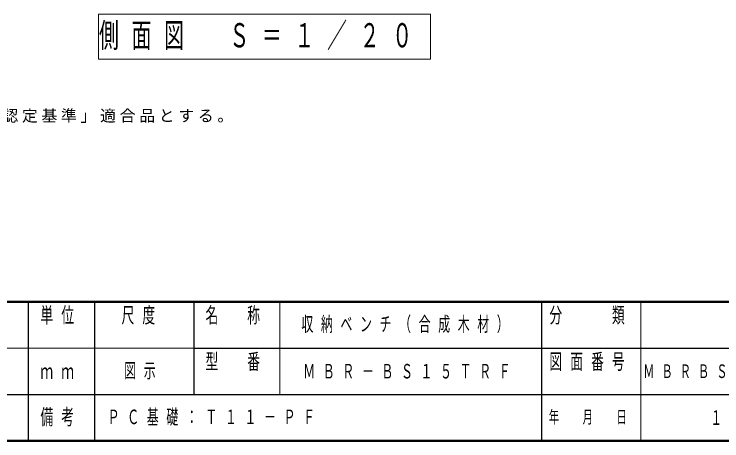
# Model space of a CAD drawing. Units: millimetres on the paper, scale 1:20. Extents: x -365 to 27, y 0 to 257.
# Drawn here: x -209.6 to -102.8, y 0 to 64.4 of the extents above; entities that cross this region are included whole.
import ezdxf

# ---------------------------------------------------------------- set-up
doc = ezdxf.new("R2010")
doc.units = ezdxf.units.MM
doc.layers.add('1_20', color=7, linetype='Continuous', lineweight=25)
doc.layers.add('NAKAMURA図枠', color=7, linetype='Continuous', lineweight=13)
doc.layers.add('CLASS1', color=7, linetype='Continuous')
doc.layers.add('図デ_タ_99_', color=7, linetype='Continuous')
doc.styles.add('ＭＳ ゴシック', font='')
doc.styles.get('ＭＳ ゴシック').set_extended_font_data('MS Gothic')

msp = doc.modelspace()

# ---------------------------------------------------------------- linework, layer by layer
at = {"layer": '1_20', "lineweight": 13}
for p, q in [((-196.879, 64.447), (-196.879, 57.64)), ((-146.739, 64.447), (-196.879, 64.447)), ((-146.739, 57.64), (-146.739, 64.447)), ((-196.879, 57.64), (-146.739, 57.64))]:
    msp.add_line(p, q, dxfattribs=at)
at = {"layer": 'NAKAMURA図枠', "lineweight": 50}
for p, q in [((-365, 21), (0, 21)), ((-365, 0), (0, 0))]:
    msp.add_line(p, q, dxfattribs=at)
at = {"layer": 'NAKAMURA図枠', "color": 211, "lineweight": 25}
for p, q in [((-207.5, 21), (-207.5, 0)), ((-197.5, 21), (-197.5, 7)), ((-182.5, 21), (-182.5, 7)), ((-130, 21), (-130, 0)), ((-182.5, 14), (-70, 14)), ((-237.5, 7), (0, 7))]:
    msp.add_line(p, q, dxfattribs=at)
at = {"layer": 'NAKAMURA図枠'}
for p, q in [((-169.5, 21), (-169.5, 7)), ((-115, 21), (-115, 0)), ((-237.5, 14), (-182.5, 14))]:
    msp.add_line(p, q, dxfattribs=at)
at = {"layer": 'NAKAMURA図枠', "lineweight": 25}
msp.add_line((-197.5, 7), (-197.5, 0), dxfattribs=at)

# ---------------------------------------------------------------- texts
at = {"layer": '1_20', "insert": (-196.809, 61.044), "char_height": 3.666, "attachment_point": 4, "style": 'ＭＳ ゴシック'}
msp.add_mtext('\\T1.64;\\W0.6;側面図\u3000Ｓ＝１／２０', dxfattribs=at)
at = {"layer": 'CLASS1', "insert": (-362, 48), "char_height": 1.76, "attachment_point": 7, "style": 'ＭＳ ゴシック'}
msp.add_mtext('\\T1.23;合成木材は、木粉入り再生プラスチック（ポリプロピレン系、色：サンディーブラウン）とし、「再生有機系建材認定基準」適合品とする。', dxfattribs=at)
at = {"layer": 'NAKAMURA図枠', "color": 4, "style": 'ＭＳ ゴシック'}
for s, insert, char_height, attachment_point in [('\\T1.64;\\W0.6;単位', (-202.5, 20.167), 2.346, 2), ('\\T1.64;\\W0.6;尺度', (-190.25, 20.167), 2.346, 2), ('\\T1.64;\\W0.6;名\u3000称', (-176, 20.167), 2.346, 2), ('\\T1.64;\\W0.6;分\u3000\u3000類', (-122.5, 20.167), 2.346, 2), ('\\T1.64;\\W0.6;型\u3000番', (-176, 13.167), 2.346, 2), ('\\T1.64;\\W0.6;図面番号', (-122.5, 13.167), 2.346, 2), ('\\T1.64;\\W0.6;ｍｍ', (-202.5, 10.5), 2.346, 5), ('\\T1.64;\\W0.6;備考', (-202.5, 3.5), 2.346, 5), ('\\T1.64;\\W0.6;年\u3000月\u3000日', (-122.5, 3.5), 1.906, 5)]:
    msp.add_mtext(s, dxfattribs=dict(at, insert=insert, char_height=char_height, attachment_point=attachment_point))
at = {"layer": '図デ_タ_99_', "attachment_point": 4, "style": 'ＭＳ ゴシック'}
for s, insert, char_height in [('\\T1.64;\\W0.6;収納ベンチ（合成木材）', (-166.25, 17.5), 2.199), ('\\T1.64;\\W0.6;図示', (-193, 10.5), 2.199), ('\\T1.64;\\W0.6;ＭＢＲ－ＢＳ１５ＴＲＦ', (-165.964, 10.5), 2.199), ('\\T1.64;\\W0.6;ＭＢＲＢＳ１５ＴＲＦＰ－３０１Ｂ', (-114.614, 10.5), 2.053), ('\\T1.64;\\W0.6;ＰＣ基礎：Ｔ１１－ＰＦ', (-195.5, 3.5), 2.199), ('\\T1.64;\\W0.6;１７．０７．１１', (-104.5, 3.5), 2.199)]:
    msp.add_mtext(s, dxfattribs=dict(at, insert=insert, char_height=char_height))

doc.saveas('drawing.dxf')
